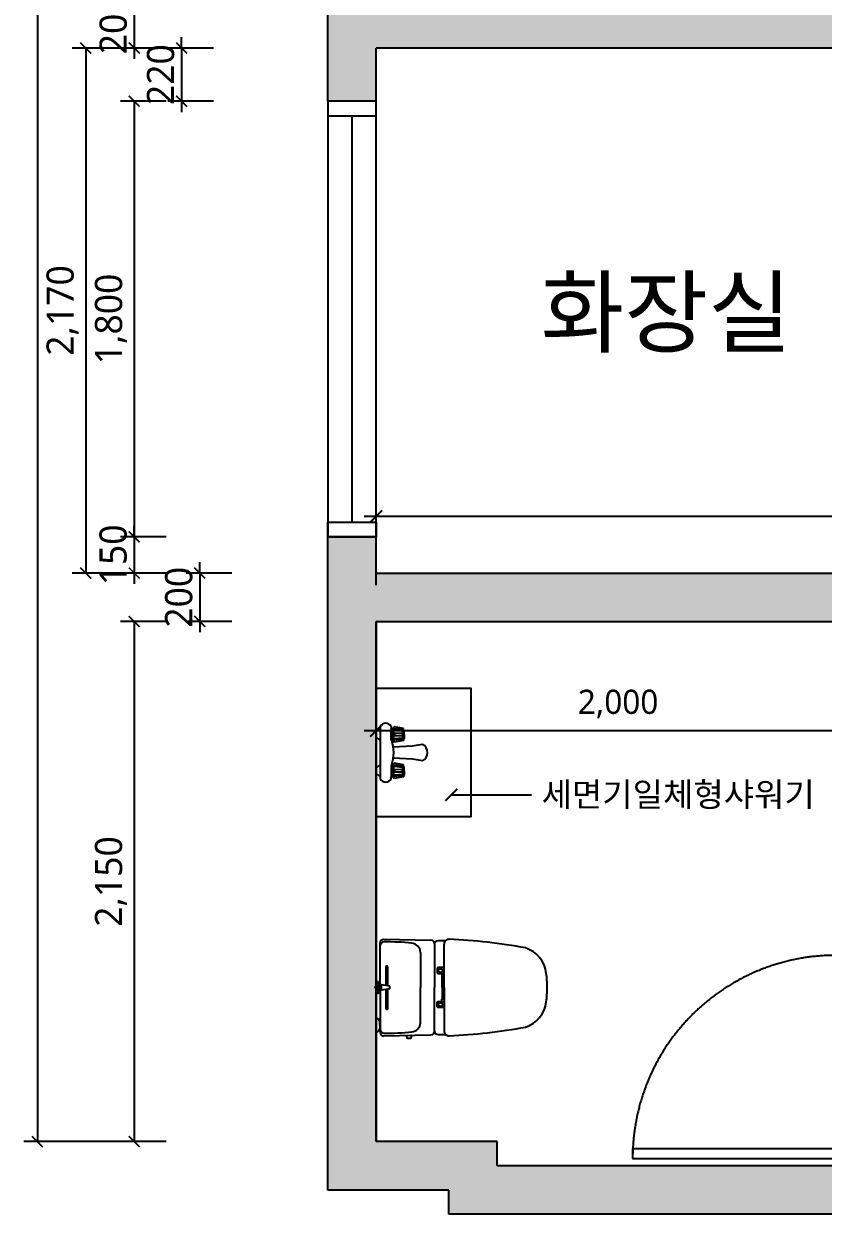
# Model space of a CAD drawing. Header units: metres. Extents: x 11578468 to 47831421, y -58341524 to -14256839.
# Drawn here: x 23812551 to 23815855, y -29036117 to -29031197 of the extents above; entities that cross this region are included whole.
import ezdxf
from ezdxf.enums import TextEntityAlignment as Align

# ---------------------------------------------------------------- set-up
doc = ezdxf.new("R2010")
doc.units = ezdxf.units.M
doc.header["$LTSCALE"] = 50
doc.header["$MEASUREMENT"] = 0
doc.linetypes.add('CENTER2', pattern=[28.575, 19.05, -3.175, 3.175, -3.175])
doc.linetypes.add('HIDDEN', pattern=[0.375, 0.25, -0.125])
doc.layers.get('0').update_dxf_attribs({"linetype": 'CONTINUOUS'})
doc.layers.get('DEFPOINTS').update_dxf_attribs({"linetype": 'CONTINUOUS'})
for name, color, linetype in [('3.기호.계단선', 30, 'CONTINUOUS'), ('FIN', 8, 'CONTINUOUS'), ('HL', 6, 'HIDDEN'), ('wall', 3, 'CONTINUOUS'), ('WID', 4, 'CONTINUOUS'), ('WIN', 4, 'CONTINUOUS')]:
    doc.layers.add(name, color=color, linetype=linetype)
for name, color, linetype, lineweight in [('DIM', 7, 'CONTINUOUS', 15), ('ha', 8, 'CONTINUOUS', 5), ('wall2', 3, 'CONTINUOUS', 25)]:
    doc.layers.add(name, color=color, linetype=linetype, lineweight=lineweight)
doc.styles.add('HY 울릉도 L', font='malgun.ttf')
doc.styles.add('N 맑은고딕', font='malgun.ttf')
doc.styles.add('NEW 맑은고딕', font='malgun.ttf')
doc.styles.add('넥슨고딕', font='malgun.ttf')
doc.dimstyles.new('JJ IN 45', dxfattribs={"dimscale": 45, "dimtxt": 2.5, "dimasz": 1, "dimexe": 1.25, "dimexo": 1.5, "dimtad": 1, "dimdec": 6, "dimlunit": 6, "dimtxsty": 'N 맑은고딕', "dimblk": 'ARCHTICK', "dimcen": 2.5, "dimclrd": 256, "dimclre": 256, "dimclrt": 256, "dimadec": 0, "dimazin": 0, "dimtfac": 1, "dimtdec": 6, "dimtix": 1, "dimtmove": 0, "dimatfit": 3, "dimldrblk": 'ARCHTICK', "dimfxl": 1, "dimarcsym": 0})
doc.dimstyles.new('사본 50', dxfattribs={"dimscale": 50, "dimtxt": 2, "dimasz": 1, "dimexe": 1, "dimexo": 1, "dimgap": 1, "dimtad": 1, "dimdec": 0, "dimrnd": 0.05, "dimdsep": 46, "dimlunit": 6, "dimtxsty": 'HY 울릉도 L', "dimblk": 'ARCHTICK', "dimcen": 2.5, "dimdle": 1, "dimclrd": 133, "dimclre": 133, "dimclrt": 30, "dimadec": 0, "dimazin": 0, "dimtfac": 1, "dimtdec": 0, "dimtix": 1, "dimtmove": 2, "dimatfit": 3, "dimldrblk": 'ARCHTICK', "dimfxl": 1, "dimlwd": -1, "dimlwe": -1, "dimarcsym": 0})

# ---------------------------------------------------------------- blocks, each defined once
blk = doc.blocks.new('*U1961')
at = {"layer": 'WIN', "linetype": 'Continuous'}
blk.add_line((60, 100), (1740, 100), dxfattribs=at)
for points in [[(0, 0), (1800, 0), (1800, 200), (0, 200)], [(0, 0), (60, 0), (60, 200), (0, 200)], [(1800, 0), (1740, 0), (1740, 200), (1800, 200)]]:
    blk.add_lwpolyline(points, close=True, dxfattribs=at)
blk = doc.blocks.new('_ArchTick')
at = {"color": 0, "linetype": 'ByBlock', "const_width": 0.15}
blk.add_lwpolyline([(-0.5, -0.5), (0.5, 0.5)], dxfattribs=at)
blk = doc.blocks.new('*D413')
at = {"layer": 'DEFPOINTS', "color": 0, "transparency": 16777216}
for p in [(23724552, -29139637), (23724352, -29139837), (23724552, -29139837)]:
    blk.add_point(p, dxfattribs=at)
at = {"layer": 'DIM', "lineweight": -2, "transparency": 16777216}
for p, q in [((23724352, -29139637), (23724352, -29139592)), ((23724484.5, -29139637), (23724295.8, -29139637)), ((23724352, -29139637), (23724352, -29139837)), ((23724484.5, -29139837), (23724295.8, -29139837)), ((23724352, -29139837), (23724352, -29139882))]:
    blk.add_line(p, q, dxfattribs=at)
at = {"layer": 'DIM', "lineweight": -2, "transparency": 16777216, "xscale": 45, "yscale": 45, "zscale": 45}
for p, rotation in [((23724352, -29139637), 270), ((23724352, -29139837), 90)]:
    blk.add_blockref('_ArchTick', p, dxfattribs=dict(at, rotation=rotation))
at = {"layer": 'DIM', "transparency": 16777216, "insert": (23724265.8, -29139737), "char_height": 112.5, "attachment_point": 5, "rotation": 90, "style": 'N 맑은고딕'}
blk.add_mtext('200', dxfattribs=at)
blk = doc.blocks.new('*D414')
at = {"layer": 'DEFPOINTS', "color": 0, "transparency": 16777216}
for p in [(23724747.9, -29139837), (23724547.9, -29140057), (23724747.9, -29140057)]:
    blk.add_point(p, dxfattribs=at)
at = {"layer": 'DIM', "lineweight": -2, "transparency": 16777216}
for p, q in [((23724547.9, -29139837), (23724547.9, -29139792)), ((23724680.4, -29139837), (23724491.6, -29139837)), ((23724547.9, -29139837), (23724547.9, -29140057)), ((23724680.4, -29140057), (23724491.6, -29140057)), ((23724547.9, -29140057), (23724547.9, -29140102))]:
    blk.add_line(p, q, dxfattribs=at)
at = {"layer": 'DIM', "lineweight": -2, "transparency": 16777216, "xscale": 45, "yscale": 45, "zscale": 45}
for p, rotation in [((23724547.9, -29139837), 270), ((23724547.9, -29140057), 90)]:
    blk.add_blockref('_ArchTick', p, dxfattribs=dict(at, rotation=rotation))
at = {"layer": 'DIM', "transparency": 16777216, "insert": (23724461.6, -29139947), "char_height": 112.5, "attachment_point": 5, "rotation": 90, "style": 'N 맑은고딕'}
blk.add_mtext('220', dxfattribs=at)
blk = doc.blocks.new('*D415')
at = {"layer": 'DEFPOINTS', "color": 0, "transparency": 16777216}
for p in [(23724552, -29140057), (23724352, -29141857), (23724552, -29141857)]:
    blk.add_point(p, dxfattribs=at)
at = {"layer": 'DIM', "lineweight": -2, "transparency": 16777216}
for p, q in [((23724484.5, -29140057), (23724295.8, -29140057)), ((23724352, -29140057), (23724352, -29141857)), ((23724484.5, -29141857), (23724295.8, -29141857))]:
    blk.add_line(p, q, dxfattribs=at)
at = {"layer": 'DIM', "lineweight": -2, "transparency": 16777216, "xscale": 45, "yscale": 45, "zscale": 45}
for p, rotation in [((23724352, -29140057), 90), ((23724352, -29141857), 270)]:
    blk.add_blockref('_ArchTick', p, dxfattribs=dict(at, rotation=rotation))
at = {"layer": 'DIM', "transparency": 16777216, "insert": (23724256, -29140957), "char_height": 112.5, "attachment_point": 5, "rotation": 90, "style": 'N 맑은고딕'}
blk.add_mtext('1,800', dxfattribs=at)
blk = doc.blocks.new('*D416')
at = {"layer": 'DEFPOINTS', "color": 0, "transparency": 16777216}
for p in [(23724552, -29141857), (23724352, -29142007), (23724552, -29142007)]:
    blk.add_point(p, dxfattribs=at)
at = {"layer": 'DIM', "lineweight": -2, "transparency": 16777216}
for p, q in [((23724352, -29141857), (23724352, -29141812)), ((23724484.5, -29141857), (23724295.8, -29141857)), ((23724352, -29141857), (23724352, -29142007)), ((23724484.5, -29142007), (23724295.8, -29142007)), ((23724352, -29142007), (23724352, -29142052))]:
    blk.add_line(p, q, dxfattribs=at)
at = {"layer": 'DIM', "lineweight": -2, "transparency": 16777216, "xscale": 45, "yscale": 45, "zscale": 45}
for p, rotation in [((23724352, -29141857), 270), ((23724352, -29142007), 90)]:
    blk.add_blockref('_ArchTick', p, dxfattribs=dict(at, rotation=rotation))
at = {"layer": 'DIM', "transparency": 16777216, "insert": (23724265.4, -29141932), "char_height": 112.5, "attachment_point": 5, "rotation": 90, "style": 'N 맑은고딕'}
blk.add_mtext('150', dxfattribs=at)
blk = doc.blocks.new('*D417')
at = {"layer": 'DEFPOINTS', "color": 0, "transparency": 16777216}
for p in [(23724822.8, -29142007), (23724622.8, -29142207), (23724822.8, -29142207)]:
    blk.add_point(p, dxfattribs=at)
at = {"layer": 'DIM', "lineweight": -2, "transparency": 16777216}
for p, q in [((23724622.8, -29142007), (23724622.8, -29141962)), ((23724755.3, -29142007), (23724566.6, -29142007)), ((23724622.8, -29142007), (23724622.8, -29142207)), ((23724755.3, -29142207), (23724566.6, -29142207)), ((23724622.8, -29142207), (23724622.8, -29142252))]:
    blk.add_line(p, q, dxfattribs=at)
at = {"layer": 'DIM', "lineweight": -2, "transparency": 16777216, "xscale": 45, "yscale": 45, "zscale": 45}
for p, rotation in [((23724622.8, -29142007), 270), ((23724622.8, -29142207), 90)]:
    blk.add_blockref('_ArchTick', p, dxfattribs=dict(at, rotation=rotation))
at = {"layer": 'DIM', "transparency": 16777216, "insert": (23724536.6, -29142107), "char_height": 112.5, "attachment_point": 5, "rotation": 90, "style": 'N 맑은고딕'}
blk.add_mtext('200', dxfattribs=at)
blk = doc.blocks.new('*D418')
at = {"layer": 'DEFPOINTS', "color": 0, "transparency": 16777216}
for p in [(23724552, -29142207), (23724352, -29144357), (23724552, -29144357)]:
    blk.add_point(p, dxfattribs=at)
at = {"layer": 'DIM', "lineweight": -2, "transparency": 16777216}
for p, q in [((23724484.5, -29142207), (23724295.8, -29142207)), ((23724352, -29142207), (23724352, -29144357)), ((23724484.5, -29144357), (23724295.8, -29144357))]:
    blk.add_line(p, q, dxfattribs=at)
at = {"layer": 'DIM', "lineweight": -2, "transparency": 16777216, "xscale": 45, "yscale": 45, "zscale": 45}
for p, rotation in [((23724352, -29142207), 90), ((23724352, -29144357), 270)]:
    blk.add_blockref('_ArchTick', p, dxfattribs=dict(at, rotation=rotation))
at = {"layer": 'DIM', "transparency": 16777216, "insert": (23724256, -29143282), "char_height": 112.5, "attachment_point": 5, "rotation": 90, "style": 'N 맑은고딕'}
blk.add_mtext('2,150', dxfattribs=at)
blk = doc.blocks.new('*D421')
at = {"layer": 'DEFPOINTS', "color": 0, "transparency": 16777216}
for p in [(23724547.9, -29139837), (23724152, -29142007), (23724552, -29142007)]:
    blk.add_point(p, dxfattribs=at)
at = {"layer": 'DIM', "lineweight": -2, "transparency": 16777216}
for p, q in [((23724480.4, -29139837), (23724095.8, -29139837)), ((23724152, -29139837), (23724152, -29142007)), ((23724484.5, -29142007), (23724095.8, -29142007))]:
    blk.add_line(p, q, dxfattribs=at)
at = {"layer": 'DIM', "lineweight": -2, "transparency": 16777216, "xscale": 45, "yscale": 45, "zscale": 45}
for p, rotation in [((23724152, -29139837), 90), ((23724152, -29142007), 270)]:
    blk.add_blockref('_ArchTick', p, dxfattribs=dict(at, rotation=rotation))
at = {"layer": 'DIM', "transparency": 16777216, "insert": (23724056, -29140922), "char_height": 112.5, "attachment_point": 5, "rotation": 90, "style": 'N 맑은고딕'}
blk.add_mtext('2,170', dxfattribs=at)
blk = doc.blocks.new('*D422')
at = {"layer": 'DEFPOINTS', "color": 0, "transparency": 16777216}
for p in [(23724533.9, -29133957), (23723952, -29144357), (23724552, -29144357)]:
    blk.add_point(p, dxfattribs=at)
at = {"layer": 'DIM', "lineweight": -2, "transparency": 16777216}
for p, q in [((23724466.4, -29133957), (23723895.8, -29133957)), ((23723952, -29133957), (23723952, -29144357)), ((23724484.5, -29144357), (23723895.8, -29144357))]:
    blk.add_line(p, q, dxfattribs=at)
at = {"layer": 'DIM', "lineweight": -2, "transparency": 16777216, "xscale": 45, "yscale": 45, "zscale": 45}
for p, rotation in [((23723952, -29133957), 90), ((23723952, -29144357), 270)]:
    blk.add_blockref('_ArchTick', p, dxfattribs=dict(at, rotation=rotation))
at = {"layer": 'DIM', "transparency": 16777216, "insert": (23723856, -29139157), "char_height": 112.5, "attachment_point": 5, "rotation": 90, "style": 'N 맑은고딕'}
blk.add_mtext('10,400', dxfattribs=at)
blk = doc.blocks.new('*U2496')
at = {"layer": 'WIN', "linetype": 'Continuous', "transparency": 33554687}
for points in [[(30, 1040), (30, 200), (70, 200), (70, 1040)], [(0, 200), (0, 100), (40, 100), (40, 160), (30, 160), (30, 200)], [(900, 200), (900, 100), (860, 100), (860, 160), (870, 160), (870, 200)]]:
    blk.add_lwpolyline(points, close=True, dxfattribs=at)
at = {"layer": 'WIN', "linetype": 'CENTER2', "ltscale": 20, "transparency": 33554687}
blk.add_arc((30, 200), 840, 0, 90, dxfattribs=at)
blk = doc.blocks.new('A$C4B2D31F0')
for p, q in [((168.9, 707.3), (216.9, 707.3)), ((192.9, 707.3), (192.9, 716))]:
    blk.add_line(p, q)
at = {"layer": 'FIN', "color": 4}
for p, q in [((185, 690.9), (20.4, 690.9)), ((37.2, 692.3), (24.7, 692.3)), ((37.2, 692.3), (49.7, 692.3)), ((200.9, 690.9), (365.5, 690.9)), ((47.7, 523.7), (192.9, 523.7)), ((338.2, 523.7), (192.9, 523.7)), ((12.6, 465.9), (192.9, 465.9)), ((373.3, 465.9), (192.9, 465.9)), ((192.9, 426.6), (13.7, 426.6)), ((192.9, 426.6), (372.2, 426.6))]:
    blk.add_line(p, q, dxfattribs=at)
for points in [[(20.4, 690.9), (7.9, 690.9, 0.421209), (-7.1, 675.5), (-2.4, 480.5, 0.001659)], [(365.5, 690.9), (378, 690.9, -0.421209), (392.9, 675.5), (388.3, 480.5, -0.001659)], [(12.6, 465.9, 0.371724), (-1.8, 451.2, 0.003515), (-1, 420.3, 0.320541)], [(373.3, 465.9, -0.371724), (387.7, 451.2, -0.003515), (386.9, 420.3, -0.320541)]]:
    blk.add_lwpolyline(points, format="xyb", dxfattribs=at)
for centre, radius, start, end in [((20.4, 674.9), 16, 90, 179.3116), ((24.7, 707.3), 15, 180, 270), ((49.7, 707.3), 15, 270, 0), ((365.5, 674.9), 16, 0.6884, 90), ((1004.3, 663.1), 1000, 179.3116, 185.9437), ((-618.4, 663.1), 1000, 354.0563, 0.6884), ((49.4, 563.7), 40, 185.9437, 267.5129), ((336.5, 563.7), 40, 272.4871, 354.0563), ((12.6, 480.9), 15, 181.3651, 270), ((373.3, 480.9), 15, 270, 358.6349), ((13.7, 406.6), 20, 90, 182.3333), ((2197.7, 495.6), 2205.9, 182.3333, 190.6081), ((-1811.8, 495.6), 2205.9, 349.3919, 357.6667), ((372.2, 406.6), 20, 357.6667, 90), ((148.7, 128.9), 125.5, 198.2964, 263.4241), ((237.2, 128.9), 125.5, 276.5759, 341.7036), ((192.9, 405.9), 405.9, 261.6993, 270), ((192.9, 405.9), 405.9, 270, 278.3007)]:
    blk.add_arc(centre, radius, start, end, dxfattribs=at)
at = {"layer": 'HL', "linetype": 'Continuous'}
for p, q in [((168.9, 697.3), (168.9, 707.3)), ((168.9, 697.3), (216.9, 697.3)), ((186, 692.5), (180.6, 697.3)), ((181.6, 685.5), (186, 692.5)), ((186, 692.5), (199.9, 692.5)), ((199.9, 692.5), (205.3, 697.3)), ((204.3, 685.5), (199.9, 692.5)), ((216.9, 697.3), (216.9, 707.3)), ((106.4, 666.3), (184.4, 666.3)), ((106.4, 659.3), (185.5, 659.3)), ((187, 651.2), (181.6, 685.5)), ((181.6, 685.5), (204.3, 685.5)), ((187, 651.2), (198.9, 651.2)), ((198.9, 651.2), (204.3, 685.5)), ((200.4, 659.3), (279.4, 659.3)), ((201.4, 666.3), (279.4, 666.3)), ((-16, 576.9), (-16, 564.8)), ((-12, 580.9), (-4.8, 580.9)), ((-12, 560.8), (-4.3, 560.8)), ((192.9, 433.7), (146.6, 433.7)), ((192.9, 433.7), (239.3, 433.7))]:
    blk.add_line(p, q, dxfattribs=at)
for points in [[(110.4, 426.6), (110.4, 450.8, -0.414214), (114.4, 454.8), (130.9, 454.8, -0.414214), (134.9, 450.8), (134.9, 435.2), (134.9, 426.6)], [(275.5, 426.6), (275.5, 450.8, 0.414214), (271.5, 454.8), (255, 454.8, 0.414214), (251, 450.8), (251, 435.2), (251, 426.6)], [(134.9, 435.2), (144.6, 435.2, -0.414214), (146.6, 433.2), (146.6, 426.6)], [(251, 435.2), (241.3, 435.2, 0.414214), (239.3, 433.2), (239.3, 426.6)]]:
    blk.add_lwpolyline(points, format="xyb", dxfattribs=at)
for centre in [(122.9, 440.9), (262.9, 440.9)]:
    blk.add_circle(centre, 8, dxfattribs=at)
for centre, radius, start, end in [((106.4, 662.8), 3.5, 90, 270), ((279.4, 662.8), 3.5, 270, 90), ((-12, 576.9), 4, 90, 180), ((-12, 564.8), 4, 180, 270)]:
    blk.add_arc(centre, radius, start, end, dxfattribs=at)
blk = doc.blocks.new('A$C50C81EA5')
at = {"layer": 'WID'}
for p, q in [((97, 213.3), (99.5, 213.3)), ((97, 195.5), (97, 213.3)), ((97, 213.3), (99.5, 213.3)), ((97, 195.5), (97, 213.3)), ((99.5, 220.2), (137.4, 226.4)), ((99.5, 220.2), (137.4, 226.4)), ((99.5, 220.2), (104, 214.9)), ((99.5, 195.5), (99.5, 220.2)), ((99.5, 220.2), (104, 214.9)), ((99.5, 195.5), (99.5, 220.2)), ((104, 214.9), (137.5, 218)), ((104, 214.9), (137.5, 218)), ((104, 214.9), (104, 209.5)), ((104, 214.9), (104, 209.5)), ((104, 200.4), (104, 195.5)), ((104, 200.4), (137, 200)), ((104, 200.4), (104, 195.5)), ((104, 200.4), (137, 200)), ((104.5, 209.7), (137, 212.6)), ((104.5, 209.7), (137, 212.6)), ((137.5, 218), (137, 212.6)), ((137.5, 218), (137, 212.6)), ((137, 200), (137, 195)), ((137, 200), (137, 195)), ((143.2, 219), (137.4, 226.4)), ((143.2, 219), (137.4, 226.4)), ((141.3, 221.4), (137.5, 218)), ((141.3, 221.4), (137.5, 218)), ((143.2, 219), (150.2, 219)), ((143.2, 171.1), (143.2, 219)), ((143.2, 219), (150.2, 219)), ((143.2, 171.1), (143.2, 219)), ((150.2, 228.6), (150.2, 219)), ((150.2, 228.6), (150.2, 219)), ((150.2, 171.1), (150.2, 219)), ((150.2, 171.1), (150.2, 219)), ((195.3, 12), (195.3, 228.1)), ((195.3, 12), (195.3, 228.1)), ((212.4, 207.5), (195.3, 218.4)), ((212.4, 207.5), (195.3, 218.4)), ((212.4, 182.5), (212.4, 207.5)), ((212.4, 182.5), (212.4, 207.5)), ((21.3, 153.8), (62, 147.2)), ((21.3, 153.8), (62, 147.2)), ((97, 195.5), (97, 177.7)), ((97, 195.5), (97, 177.7)), ((97, 177.7), (99.5, 177.7)), ((97, 177.7), (99.5, 177.7)), ((99.5, 195.5), (99.5, 170.7)), ((99.5, 195.5), (99.5, 170.7)), ((99.5, 170.7), (104, 176)), ((99.5, 170.7), (104, 176)), ((99.5, 170.7), (137.4, 163.7)), ((99.5, 170.7), (137.4, 163.7)), ((104, 190.5), (104, 195.5)), ((104, 190.5), (104, 195.5)), ((104, 190.5), (137, 190.1)), ((104, 190.5), (137, 190.1)), ((104, 176), (104, 181.4)), ((104, 176), (104, 181.4)), ((104, 176), (137.5, 172.1)), ((104, 176), (137.5, 172.1)), ((104.5, 181.2), (137, 177.4)), ((104.5, 181.2), (137, 177.4)), ((137, 190.1), (137, 195)), ((137, 190.1), (137, 195)), ((137.5, 172.1), (137, 177.4)), ((137.5, 172.1), (137, 177.4)), ((143.2, 171.1), (137.4, 163.7)), ((143.2, 171.1), (137.4, 163.7)), ((141.3, 168.6), (137.5, 172.1)), ((141.3, 168.6), (137.5, 172.1)), ((143.2, 171.1), (150.2, 171.1)), ((143.2, 171.1), (150.2, 171.1)), ((212.4, 182.5), (195.3, 171.6)), ((212.4, 182.5), (195.3, 171.6)), ((62, 147.2), (141.5, 142.7)), ((62, 147.2), (141.5, 142.7)), ((20.3, 86.2), (64.1, 93.2)), ((20.3, 86.2), (64.1, 93.2)), ((64.1, 93.2), (141.5, 97.7)), ((64.1, 93.2), (141.5, 97.7)), ((97, 63.3), (99.5, 63.3)), ((97, 45.5), (97, 63.3)), ((97, 63.3), (99.5, 63.3)), ((97, 45.5), (97, 63.3)), ((99.5, 70.2), (137.4, 76.4)), ((99.5, 70.2), (137.4, 76.4)), ((99.5, 70.2), (104, 64.9)), ((99.5, 45.5), (99.5, 70.2)), ((99.5, 70.2), (104, 64.9)), ((99.5, 45.5), (99.5, 70.2)), ((104, 64.9), (137.5, 68)), ((104, 64.9), (137.5, 68)), ((104, 64.9), (104, 59.5)), ((104, 64.9), (104, 59.5)), ((104, 50.4), (104, 45.5)), ((104, 50.4), (137, 50)), ((104, 50.4), (104, 45.5)), ((104, 50.4), (137, 50)), ((104.5, 59.7), (137, 62.6)), ((104.5, 59.7), (137, 62.6)), ((137.5, 68), (137, 62.6)), ((137.5, 68), (137, 62.6)), ((137, 50), (137, 45)), ((137, 50), (137, 45)), ((143.2, 69), (137.4, 76.4)), ((143.2, 69), (137.4, 76.4)), ((141.3, 71.4), (137.5, 68)), ((141.3, 71.4), (137.5, 68)), ((143.2, 69), (150.2, 69)), ((143.2, 21.1), (143.2, 69)), ((143.2, 69), (150.2, 69)), ((143.2, 21.1), (143.2, 69)), ((150.2, 69), (150.2, 21.1)), ((150.2, 69), (150.2, 21.1)), ((212.4, 57.5), (195.3, 68.4)), ((212.4, 57.5), (195.3, 68.4)), ((212.4, 32.5), (212.4, 57.5)), ((212.4, 32.5), (212.4, 57.5)), ((97, 45.5), (97, 27.7)), ((97, 45.5), (97, 27.7)), ((97, 27.7), (99.5, 27.7)), ((97, 27.7), (99.5, 27.7)), ((99.5, 45.5), (99.5, 20.7)), ((99.5, 45.5), (99.5, 20.7)), ((99.5, 20.7), (104, 26)), ((99.5, 20.7), (104, 26)), ((99.5, 20.7), (137.4, 13.7)), ((99.5, 20.7), (137.4, 13.7)), ((104, 40.5), (104, 45.5)), ((104, 40.5), (104, 45.5)), ((104, 40.5), (137, 40.1)), ((104, 40.5), (137, 40.1)), ((104, 26), (104, 31.4)), ((104, 26), (104, 31.4)), ((104, 26), (137.5, 22.1)), ((104, 26), (137.5, 22.1)), ((104.5, 31.2), (137, 27.4)), ((104.5, 31.2), (137, 27.4)), ((137, 40.1), (137, 45)), ((137, 40.1), (137, 45)), ((137.5, 22.1), (137, 27.4)), ((137.5, 22.1), (137, 27.4)), ((143.2, 21.1), (137.4, 13.7)), ((143.2, 21.1), (137.4, 13.7)), ((141.3, 18.6), (137.5, 22.1)), ((141.3, 18.6), (137.5, 22.1)), ((143.2, 21.1), (150.2, 21.1)), ((143.2, 21.1), (150.2, 21.1)), ((150.2, 11.4), (150.2, 21.1)), ((150.2, 11.4), (150.2, 21.1)), ((212.4, 32.5), (195.3, 21.6)), ((212.4, 32.5), (195.3, 21.6))]:
    blk.add_line(p, q, dxfattribs=at)
for centre, radius, start, end in [((106.7, 204.9), 5.27, 114.695, 239.7227), ((106.7, 204.9), 5.27, 114.695, 239.7227), ((134.7, 206.3), 6.74, 289.9748, 70.0252), ((134.7, 206.3), 6.74, 289.9748, 70.0252), ((172.6, 215.7), 25.9, 28.6669, 149.9901), ((172.6, 215.7), 25.9, 28.6669, 149.9901), ((37.9, 119.7), 37.9, 116.0462, 242.3329), ((37.9, 119.7), 37.9, 116.0462, 242.3329), ((106.7, 186), 5.27, 120.2773, 245.305), ((106.7, 186), 5.27, 120.2773, 245.305), ((134.7, 183.8), 6.74, 289.9748, 70.0252), ((134.7, 183.8), 6.74, 289.9748, 70.0252), ((302.7, 120), 162.8, 161.712, 198.288), ((302.7, 120), 162.8, 161.712, 198.288), ((106.7, 54.9), 5.27, 114.695, 239.7227), ((106.7, 54.9), 5.27, 114.695, 239.7227), ((134.7, 56.3), 6.74, 289.9748, 70.0252), ((134.7, 56.3), 6.74, 289.9748, 70.0252), ((106.7, 36), 5.27, 120.2773, 245.305), ((106.7, 36), 5.27, 120.2773, 245.305), ((134.7, 33.8), 6.74, 289.9748, 70.0252), ((134.7, 33.8), 6.74, 289.9748, 70.0252), ((172.6, 24.4), 25.9, 210.0099, 331.3331), ((172.6, 24.4), 25.9, 210.0099, 331.3331)]:
    blk.add_arc(centre, radius, start, end, dxfattribs=at)
blk = doc.blocks.new('*D2509')
at = {"layer": 'DEFPOINTS', "color": 0}
for p in [(23814007.7, -29033667.2), (23816007.7, -29033667.2), (23816007.7, -29034118.5)]:
    blk.add_point(p, dxfattribs=at)
at = {"layer": 'wall', "color": 133, "ltscale": 10}
for p, q in [((23814007.7, -29033717.2), (23814007.7, -29034168.5)), ((23816007.7, -29033717.2), (23816007.7, -29034168.5)), ((23813957.7, -29034118.5), (23816057.7, -29034118.5))]:
    blk.add_line(p, q, dxfattribs=at)
at = {"layer": 'wall', "color": 133, "xscale": 50, "yscale": 50, "zscale": 50, "rotation": 180}
blk.add_blockref('_ArchTick', (23814007.7, -29034118.5), dxfattribs=at)
at = {"layer": 'wall', "color": 133, "xscale": 50, "yscale": 50, "zscale": 50}
blk.add_blockref('_ArchTick', (23816007.7, -29034118.5), dxfattribs=at)
at = {"layer": 'wall', "color": 30, "ltscale": 10, "insert": (23815007.7, -29034008.4), "char_height": 100, "attachment_point": 5, "style": 'HY 울릉도 L'}
blk.add_mtext('2,000', dxfattribs=at)
blk = doc.blocks.new('*D2523')
at = {"layer": 'DEFPOINTS', "color": 0}
for p in [(23814007.7, -29033233.4), (23820007.7, -29033467.7), (23814007.7, -29033567.7)]:
    blk.add_point(p, dxfattribs=at)
at = {"layer": 'wall', "color": 133, "ltscale": 10}
for p, q in [((23814007.7, -29033517.7), (23814007.7, -29033183.4)), ((23820007.7, -29033417.7), (23820007.7, -29033183.4)), ((23820057.7, -29033233.4), (23813957.7, -29033233.4))]:
    blk.add_line(p, q, dxfattribs=at)
at = {"layer": 'wall', "color": 133, "xscale": 50, "yscale": 50, "zscale": 50, "rotation": 180}
blk.add_blockref('_ArchTick', (23814007.7, -29033233.4), dxfattribs=at)
at = {"layer": 'wall', "color": 133, "xscale": 50, "yscale": 50, "zscale": 50}
blk.add_blockref('_ArchTick', (23820007.7, -29033233.4), dxfattribs=at)
at = {"layer": 'wall', "color": 30, "ltscale": 10, "insert": (23817007.7, -29033123.3), "char_height": 100, "attachment_point": 5, "style": 'HY 울릉도 L'}
blk.add_mtext('6,000', dxfattribs=at)
blk = doc.blocks.new('sdagdgds')
at = {"layer": 'ha', "transparency": 33554687}
h = blk.add_hatch(color=256, dxfattribs=at)
h.dxf.hatch_style = 1
h.paths.add_polyline_path([(23725502, -29128457), (23728302, -29128457), (23728302, -29132607), (23728502, -29132607), (23728502, -29128257), (23728302, -29128257), (23725302, -29128257), (23725302, -29132557), (23725502, -29132557)])
h.paths.add_polyline_path([(23728502, -29133657), (23728302, -29133657), (23728302, -29133757), (23725502, -29133757), (23725502, -29133657), (23725302, -29133657), (23725302, -29133757), (23724848.0976572, -29133757), (23724752, -29133757), (23724752, -29136507), (23725152, -29136507), (23725152, -29137657), (23725352, -29137657), (23725352, -29137507), (23727752, -29137507), (23727952, -29137507), (23727952, -29137307), (23725352, -29137307), (23725352, -29136507), (23727052, -29136507), (23727052, -29136707), (23727252, -29136707), (23727252, -29136507), (23727252, -29135757), (23727252, -29135707), (23727052, -29135707), (23727052, -29135757), (23727052, -29136307), (23725352, -29136307), (23724952, -29136307), (23724952, -29133957), (23727052, -29133957), (23727052, -29134507), (23727252, -29134507), (23727252, -29133957), (23728502, -29133957)])
h.paths.add_polyline_path([(23727952, -29138607), (23727752, -29138607), (23727752, -29139637), (23725352, -29139637), (23725352, -29139457), (23725152, -29139457), (23725152, -29140057), (23725352, -29140057), (23725352, -29139837), (23727752, -29139837), (23727752, -29139907), (23727952, -29139907), (23727952, -29139837)])
h.paths.add_polyline_path([(23727952, -29141007), (23727752, -29141007), (23727752, -29142007), (23725352, -29142007), (23725352, -29141857), (23725152, -29141857), (23725152, -29144557), (23725652, -29144557), (23725652, -29144657), (23729552, -29144657), (23729552, -29144457), (23725852, -29144457), (23725852, -29144357), (23725352, -29144357), (23725352, -29142207), (23727952, -29142207)])
h.paths.add_polyline_path([(23731552, -29144307), (23730852, -29144307), (23730852, -29144457), (23730732, -29144457), (23730732, -29144657), (23732052, -29144657), (23732052, -29144457), (23731552, -29144457)])
h.paths.add_polyline_path([(23739502, -29144457), (23736702, -29144457), (23736702, -29144307), (23736002, -29144307), (23736002, -29144457), (23733202, -29144457), (23733202, -29144657), (23739502, -29144657)])
h.paths.add_polyline_path([(23745902, -29143307), (23745702, -29143307), (23745702, -29144457), (23744702, -29144457), (23744702, -29144307), (23744002, -29144307), (23744002, -29144457), (23743102, -29144457), (23743102, -29144657), (23745902, -29144657)])
h.paths.add_polyline_path([(23745902, -29133157), (23745702, -29133157), (23745702, -29139657), (23745902, -29139657)])
h.paths.add_polyline_path([(23745902, -29140857), (23745702, -29140857), (23745702, -29142157), (23745902, -29142157)])
h.paths.add_polyline_path([(23744602, -29136307), (23743902, -29136307), (23743902, -29136657), (23744602, -29136657)])
h.paths.add_polyline_path([(23736702, -29136307), (23736002, -29136307), (23736002, -29136657), (23736702, -29136657)])
h.paths.add_polyline_path([(23731602, -29136307), (23730902, -29136307), (23730902, -29136657), (23731602, -29136657)])
h.paths.add_polyline_path([(23745902, -29130707), (23745702, -29130707), (23745702, -29131957), (23745902, -29131957)])
h.paths.add_polyline_path([(23745902, -29128257), (23743802, -29128257), (23743802, -29128457), (23743802, -29128707), (23744502, -29128707), (23744502, -29128457), (23745702, -29128457), (23745702, -29129607), (23745902, -29129607)])
h.paths.add_polyline_path([(23731602, -29128457), (23731602, -29128257), (23730902, -29128257), (23730902, -29130107), (23731102, -29130107), (23731102, -29128707), (23731602, -29128707)])
h.paths.add_polyline_path([(23736702, -29128257), (23736002, -29128257), (23736002, -29128457), (23736002, -29128707), (23736702, -29128707), (23736702, -29128457)])
at = {"layer": 'wall'}
for p, q in [((23725152, -29140057), (23725152, -29139457)), ((23725352, -29140057), (23725352, -29139837)), ((23727752, -29139837), (23725352, -29139837)), ((23725352, -29140057), (23725152, -29140057)), ((23725152, -29144557), (23725152, -29141857)), ((23725352, -29141857), (23725152, -29141857)), ((23725352, -29142007), (23725352, -29141857)), ((23725352, -29142007), (23727752, -29142007)), ((23725352, -29144357), (23725352, -29142207)), ((23725352, -29142207), (23727952, -29142207)), ((23725852, -29144357), (23725352, -29144357)), ((23725852, -29144457), (23725852, -29144357)), ((23729552, -29144457), (23725852, -29144457)), ((23725652, -29144557), (23725152, -29144557)), ((23725652, -29144657), (23725652, -29144557)), ((23729552, -29144657), (23725652, -29144657))]:
    blk.add_line(p, q, dxfattribs=at)
at = {"layer": 'WIN', "linetype": 'Continuous', "rotation": 270}
blk.add_blockref('*U1961', (23725152, -29140057), dxfattribs=at)
at = {"layer": 'wall2', "insert": (23726031.7854218, -29140790.817278), "char_height": 275.88175264, "attachment_point": 1, "style": 'NEW 맑은고딕'}
blk.add_mtext_dynamic_manual_height_columns('화장실', width=3673.452008802, gutter_width=1379.4087632, heights=[0], dxfattribs=at)
at = {"layer": 'DIM'}
for base, p1, p2, picture, middle in [((23723952.0000000298, -29144357.0000000112), (23724533.8698122613, -29133957), (23724552, -29144357), '*D422', (23723856.0081521906, -29139157.0000000112)), ((23724352, -29139837), (23724552, -29139637), (23724552, -29139837), '*D413', (23724265.7525476, -29139737)), ((23724152.0000000298, -29142007.0000000112), (23724547.8764773309, -29139837), (23724552, -29142007), '*D421', (23724056.0081521906, -29140922.0000000112)), ((23724547.8764774, -29140057), (23724747.8764773, -29139837), (23724747.8764773, -29140057), '*D414', (23724461.6290249, -29139947)), ((23724352.0000000298, -29141857.0000000112), (23724552, -29140057), (23724552, -29141857), '*D415', (23724256.0081522018, -29140957.0000000112)), ((23724352, -29142007), (23724552, -29141857), (23724552, -29142007), '*D416', (23724265.446841, -29141932)), ((23724622.8181379, -29142207), (23724822.8181378, -29142007), (23724822.8181378, -29142207), '*D417', (23724536.5706854, -29142107)), ((23724352.0000000298, -29144357.0000000112), (23724552, -29142207), (23724552, -29144357), '*D418', (23724256.0081522018, -29143282.0000000112))]:
    dim = blk.add_linear_dim(base=base, p1=p1, p2=p2, angle=90, dimstyle='JJ IN 45', dxfattribs=at)
    dim.commit()
    dim.dimension.update_dxf_attribs({"geometry": picture, "text_midpoint": middle})

msp = doc.modelspace()

# ---------------------------------------------------------------- linework, layer by layer
msp.add_lwpolyline([(23814007.7, -29033942.8), (23814398.5, -29033942.8), (23814398.5, -29034475.2), (23814007.7, -29034475.2)], close=True)
at = {"layer": 'wall', "ltscale": 10}
for p, q in [((23814007.7, -29033467.2), (23817807.7, -29033467.2)), ((23814007.7, -29033667.2), (23814007.7, -29035817.2))]:
    msp.add_line(p, q, dxfattribs=at)

# ---------------------------------------------------------------- block references
for name, p, rotation in [('A$C50C81EA5', (23814220.1, -29034089.6), 180), ('A$C4B2D31F0', (23814714.9, -29035373.3), 90.00000000000001)]:
    msp.add_blockref(name, p, dxfattribs=dict(rotation=rotation))
at = {"layer": '3.기호.계단선'}
msp.add_blockref('sdagdgds', (88655.7, 108539.8), dxfattribs=at)
at = {"layer": 'WIN', "linetype": 'Continuous', "rotation": 90.00000000000001}
msp.add_blockref('*U2496', (23816107.7, -29035917.2), dxfattribs=at)

# ---------------------------------------------------------------- texts
at = {"layer": 'wall', "color": 7, "ltscale": 10, "style": '넥슨고딕'}
msp.add_text('세면기일체형샤워기', height=100, dxfattribs=at).set_placement((23815256, -29034380.8), align=Align.MIDDLE)

# ---------------------------------------------------------------- dimensions: what is measured, and where the dimension line sits
at = {"layer": 'wall', "ltscale": 10}
for base, p1, p2, picture, middle in [((23814007.7, -29033233.4), (23820007.7, -29033467.7), (23814007.7, -29033567.7), '*D2523', (23817007.7, -29033123.3)), ((23816007.7, -29034118.5), (23814007.7, -29033667.2), (23816007.7, -29033667.2), '*D2509', (23815007.7, -29034008.4))]:
    dim = msp.add_linear_dim(base=base, p1=p1, p2=p2, dimstyle='사본 50', dxfattribs=at)
    dim.commit()
    dim.dimension.update_dxf_attribs({"geometry": picture, "text_midpoint": middle})

# ---------------------------------------------------------------- leaders
at = {"layer": 'wall', "color": 7, "ltscale": 10}
msp.add_leader([(23814318.8, -29034384), (23814649.2, -29034384)], dimstyle='사본 50', override={"dimgap": 1, "dimtad": 0}, dxfattribs=at)

doc.saveas('drawing.dxf')
